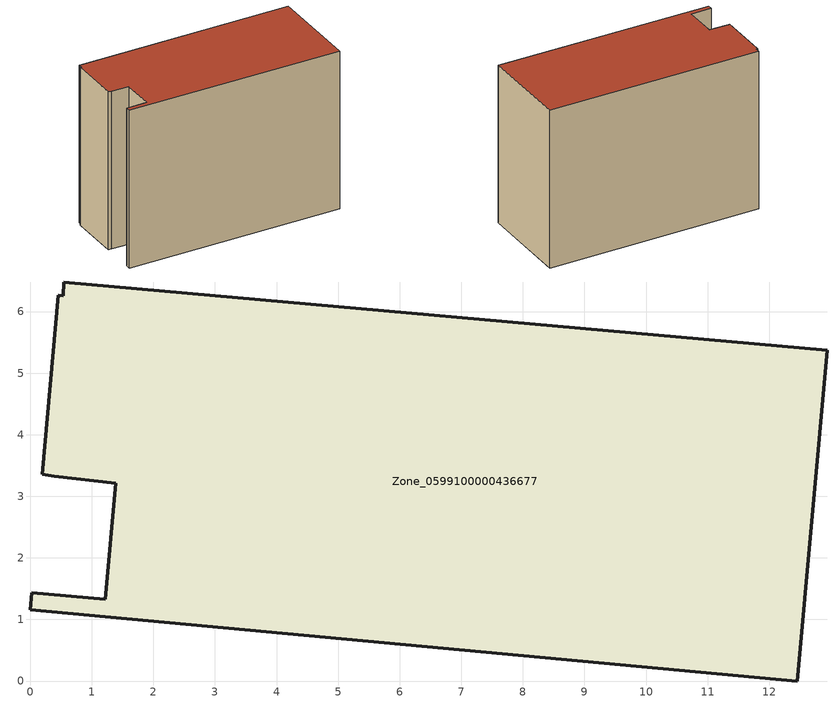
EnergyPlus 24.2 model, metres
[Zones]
Zone_0599100000436677
 floor ground (C_G): 0.46,6.26 0.54,6.26 0.55,6.48 12.94,5.37 12.46,0 0,1.16 0.03,1.43 1.22,1.33 1.39,3.21 0.39,3.32 0.2,3.36 z0
 wall outside (C_F): 12.46,0 12.94,5.37 0.55,6.48 0.54,6.26 0.46,6.26 0.2,3.36 0.39,3.32 1.39,3.21 1.22,1.33 0.03,1.43 0,1.16 12.46,0 z0:9.41
 roof outside (C_R): 0.54,6.26 0.46,6.26 0.2,3.36 0.39,3.32 1.39,3.21 1.22,1.33 0.03,1.43 0,1.16 12.46,0 12.94,5.37 0.55,6.48 z9.41
[BUILDING]
Pand.0599100000436677: North Axis=0; Terrain=City; Loads Convergence Tolerance Value=0.04; Temperature Convergence Tolerance Value=0.4; Solar Distribution=FullExterior; Maximum Number of Warmup Days=25; Minimum Number of Warmup Days=1
[Site:Location]
Rotterdam.The.Hague.AP_ZH_NLD Design_Conditions: Latitude=51.96; Longitude=4.45; Time Zone=1; Elevation=-4.5
[SITE:GROUNDTEMPERATURE:BUILDINGSURFACE]
18, 18, 18, 18, 18, 18, 18, 18, 18, 18, 18, 18
[MATERIAL] Thermal Absorptance=0.9; Solar Absorptance=0.7; Visible Absorptance=0.7
Name | Roughness | Thickness | Conductivity | Density | Specific Heat
G.TI.2006-2014 | MediumSmooth | 0.15 | 0.06 | 540 | 1210
F.TI.2006-2014 | Rough | 0.3 | 0.12 | 1920 | 840
R.TI.2006-2014 | MediumRough | 0.2 | 0.08 | 1500 | 1000
[CONSTRUCTION]
C_G: G.TI.2006-2014
C_F: F.TI.2006-2014
C_R: R.TI.2006-2014
[ZONE]
Zone_0599100000436677: Type=1; Multiplier=1; Ceiling Height=Autocalculate; Volume=Autocalculate; Floor Area=autocalculate; Part of Total Floor Area=Yes
[ZONEINFILTRATION:DESIGNFLOWRATE]
Infil_Zone_0599100000436677: Zone or ZoneList or Space or SpaceList=Zone_0599100000436677; Schedule=AlwaysOn; Design Flow Rate Calculation Method=Flow/Area; Flow Rate per Floor Area=0.0015; Constant Term Coefficient=1; Temperature Term Coefficient=0; Velocity Term Coefficient=0; Velocity Squared Term Coefficient=0
[HVACTEMPLATE:ZONE:IDEALLOADSAIRSYSTEM]
Zone_0599100000436677: Maximum Heating Supply Air Temperature=50; Minimum Cooling Supply Air Temperature=13; Maximum Heating Supply Air Humidity Ratio=0.0156; Minimum Cooling Supply Air Humidity Ratio=0.0077; Heating Limit=NoLimit; Cooling Limit=NoLimit; Dehumidification Control Type=ConstantSensibleHeatRatio; Cooling Sensible Heat Ratio=0.7; Dehumidification Setpoint=60; Humidification Control Type=None; Humidification Setpoint=30; Outdoor Air Method=None; Outdoor Air Flow Rate per Person=0.00944; Outdoor Air Flow Rate per Zone Floor Area=0; Outdoor Air Flow Rate per Zone=0; Demand Controlled Ventilation Type=None; Outdoor Air Economizer Type=NoEconomizer; Heat Recovery Type=None; Sensible Heat Recovery Effectiveness=0.7; Latent Heat Recovery Effectiveness=0.65
[ZONECONTROL:THERMOSTAT]
ThermostatControl_Zone_0599100000436677: Zone or ZoneList=Zone_0599100000436677; Control Type Schedule=DualSetpointControlType; Control 1=Thermostat_Zone_0599100000436677; Temperature Difference Between Cutout And Setpoint=0
[THERMOSTATSETPOINT:DUALSETPOINT]
Thermostat_Zone_0599100000436677: Heating Setpoint Temperature Schedule=HeatingSetpoint_Zone_0599100000436677; Cooling Setpoint Temperature Schedule=CoolingSetpoint_Zone_0599100000436677
[SCHEDULE:COMPACT]
HeatingSetpoint_Zone_0599100000436677: Through: 12/31, For: AllDays, Until: 24:00, 21
CoolingSetpoint_Zone_0599100000436677: Through: 12/31, For: AllDays, Until: 24:00, 24
DualSetpointControlType: Through: 12/31, For: AllDays, Until: 24:00, 4
AlwaysOn: Through: 12/31, For: AllDays, Until: 24:00, 1
